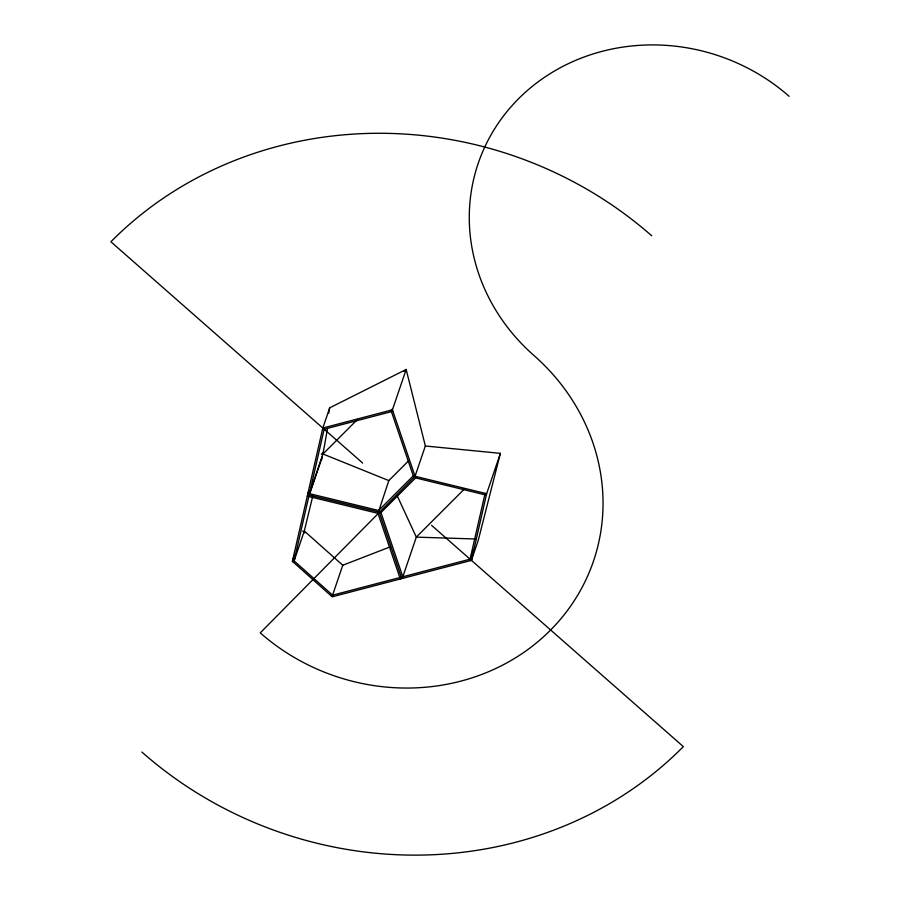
<?xml version="1.0" encoding="UTF-8"?>
<svg xmlns="http://www.w3.org/2000/svg" width="900" height="900" viewBox="0 0 900 900"><rect width="100%" height="100%" fill="white"/><g stroke="black" fill="none" stroke-linecap="round" stroke-linejoin="round"><path stroke-width="1.35" d="M328.714 413.325L329.692 407.858L406.17 369.461L425.351 445.995L415.046 476.269L260.257 632.88A207.45 192.206 18.8 0 0 551.036 629.584A207.45 192.206 18.8 0 0 533.858 355.41A193.635 179.415 18.8 0 1 517.759 99.54A193.635 179.415 18.8 0 1 789.109 96.3M327.488 428.738L322.954 454.005L309.465 493.639M425.351 445.995L500.377 453.353L478.294 540.18L471.42 560.363L332.213 596.801L292.399 561.341L322.819 428.04L329.692 407.858M293.062 561.949L294.109 560.903L324.157 429.233L323.674 427.815M408.611 460.789L388.822 480.6L377.989 513.349L400.331 578.97M415.924 476.483L415.609 477.9L380.959 512.561L377.989 513.349L307.282 496.114M485.111 493.335L470.081 559.17L470.565 560.587M471.42 560.363L486.641 493.706L500.377 453.353M333.067 596.576L332.584 595.159L294.109 560.903L304.29 531L312.784 496.058M321.446 460.395L321.694 459.382M322.065 457.864L322.301 456.851L310.162 492.525M308.936 490.793L307.609 494.696L379.192 512.134L401.816 578.587M292.399 561.341L294.637 554.771M391.421 411.626L392.321 408.983M486.641 493.706L415.046 476.269L392.423 409.815L406.17 369.461L404.19 371.441M331.537 596.205L332.584 595.159L342.765 565.256L390.262 546.851M402.817 576.776L416.317 537.131L475.673 538.988M470.509 557.91L473.085 550.35M321.345 454.343L323.314 452.363M357.525 419.411L322.976 453.994L388.822 480.6M307.935 493.267L378.641 510.502L413.28 475.83L414.765 475.447M464.692 488.7L416.317 537.109L397.114 495.585M322.819 428.04L392.423 409.815M392.906 411.244L324.157 429.233L322.639 428.861M332.584 595.159L470.081 559.17L471.611 559.541M486.315 495.135L415.609 477.9L413.28 475.83L390.938 410.209M292.579 560.52L294.109 560.903M362.678 463.072L110.891 241.774A386.257 357.874 18.8 0 1 651.701 235.778M431.561 525.33L683.347 746.629A386.257 357.874 18.8 0 1 141.885 752.051M378.641 510.502L380.959 512.561L403.301 578.194M304.29 531L342.765 565.256M302.692 531.079L304.796 532.946"/></g></svg>
